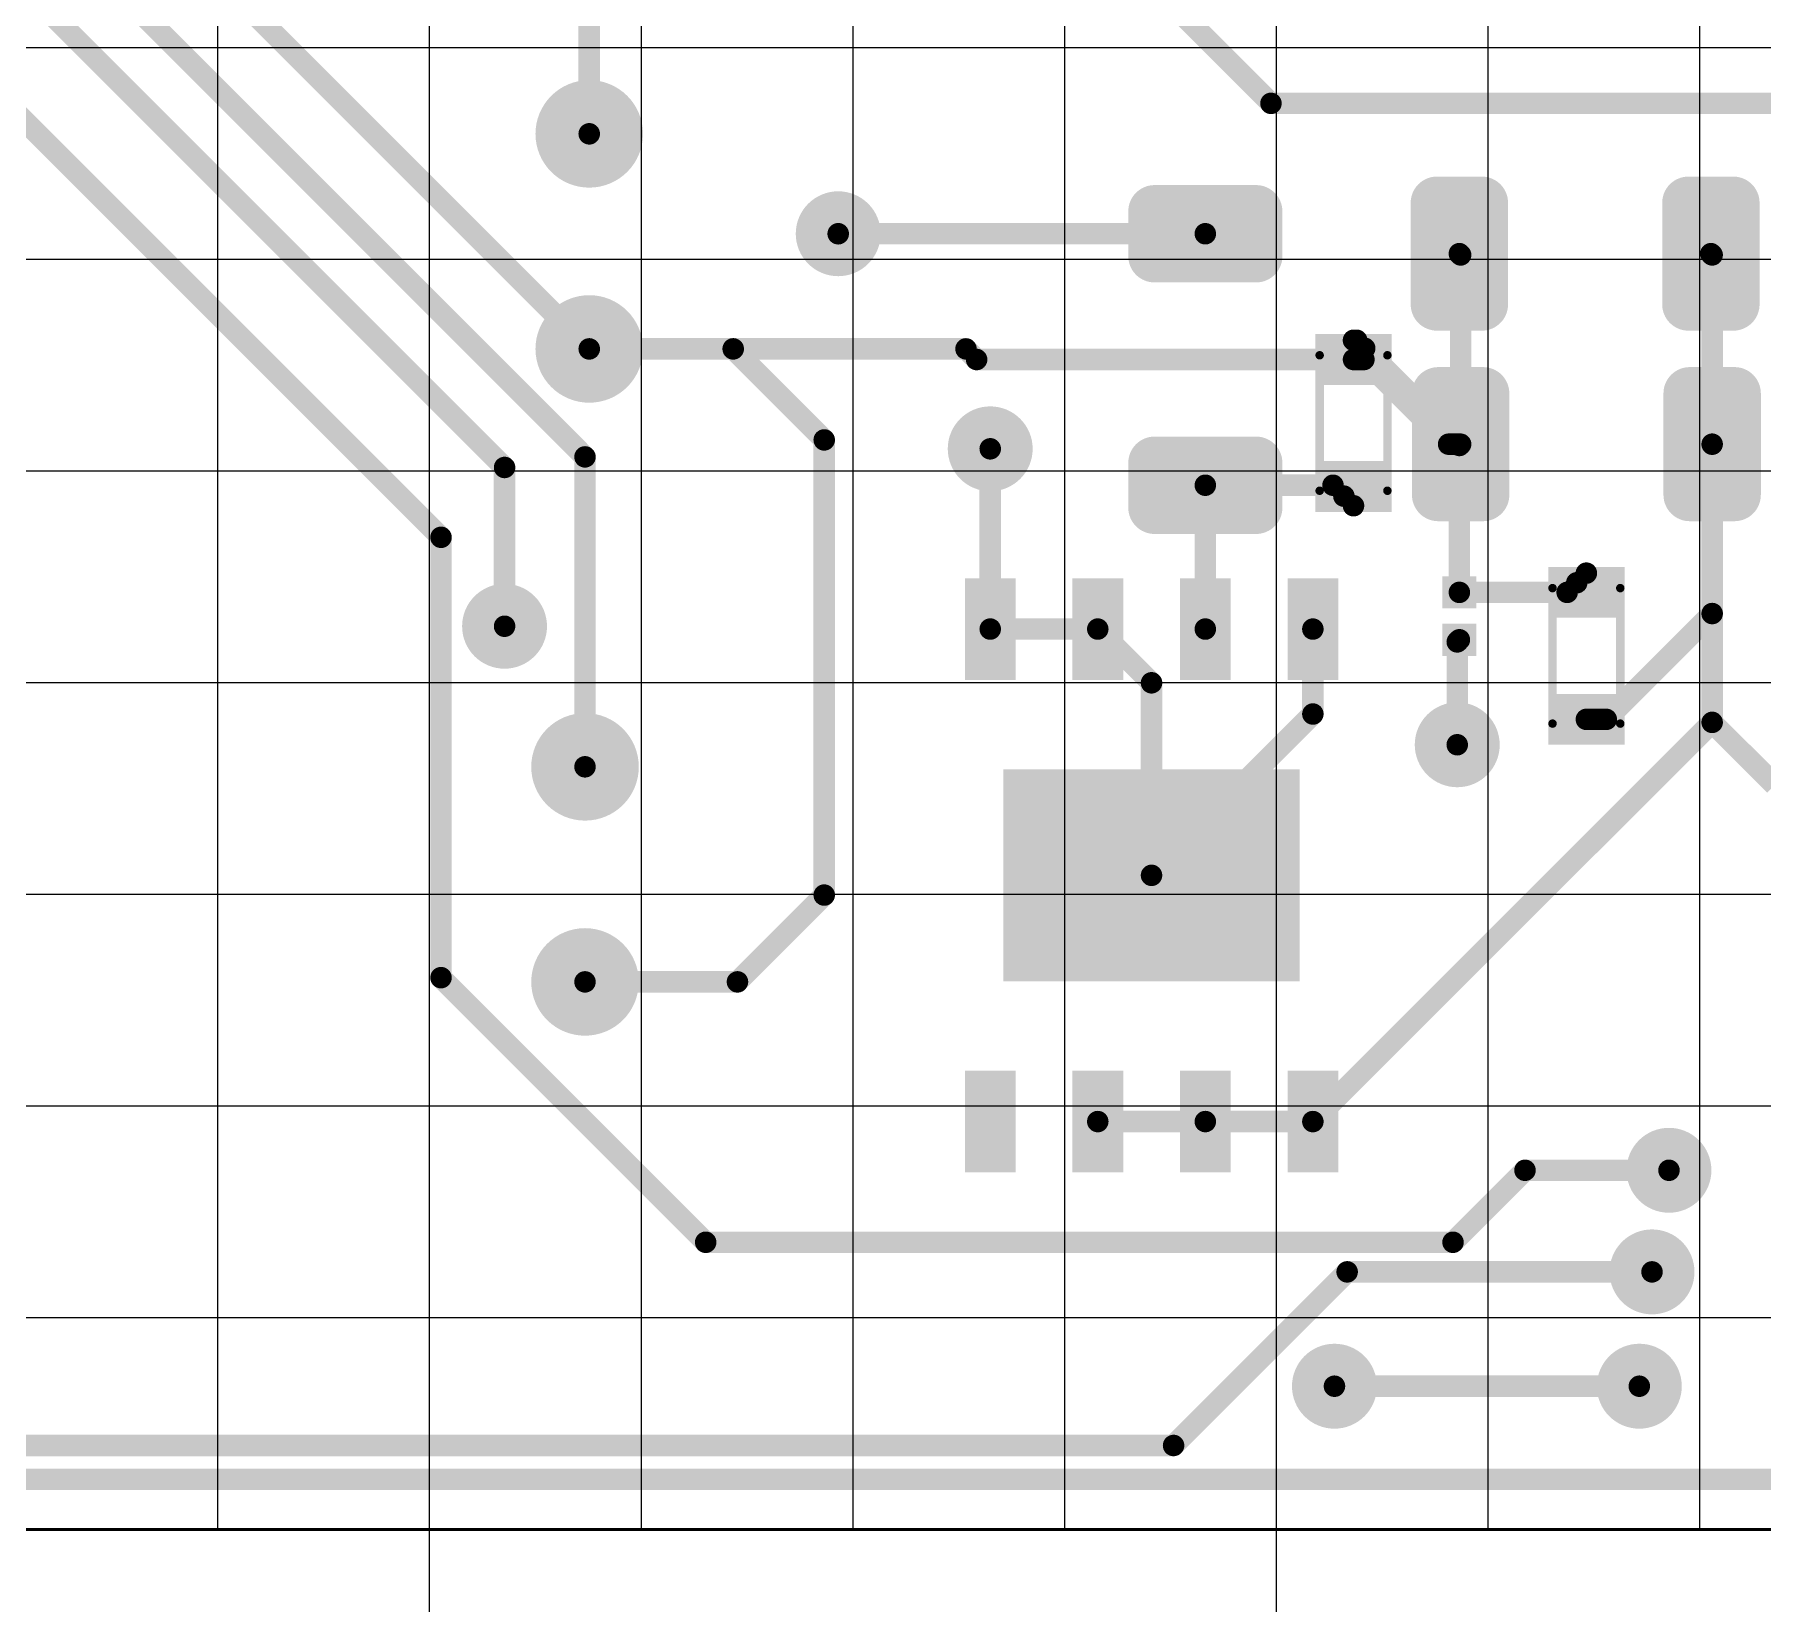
# Model space of a CAD drawing. Extents: x 1752 to 2593, y 74 to 668.
# Drawn here: x 1939.19 to 1977.28, y 464.18 to 498.77 of the extents above; entities that cross this region are included whole.
import ezdxf

# ---------------------------------------------------------------- set-up
doc = ezdxf.new("R2010")
doc.units = 0
doc.header["$MEASUREMENT"] = 0
doc.layers.get('0').update_dxf_attribs({"linetype": 'CONTINUOUS'})
for name, color, linetype in [('BottomSolder', 6, 'CONTINUOUS'), ('KeepOutLayer', 6, 'CONTINUOUS'), ('TopLayer', 1, 'CONTINUOUS')]:
    doc.layers.add(name, color=color, linetype=linetype)

# ---------------------------------------------------------------- blocks, each defined once
blk = doc.blocks.new('CAP3216X125N_15')
at = {"layer": 'TopLayer', "const_width": 0.31}
for points in [[(-1.905, 0.599, 1), (-1.594, 0.599, 1)], [(-1.376, 0.599, 1), (-1.065, 0.599, 1)], [(1.065, 0.599, 1), (1.376, 0.599, 1)], [(1.594, 0.599, 1), (1.905, 0.599, 1)], [(-1.905, -0.6, 1), (-1.594, -0.6, 1)], [(-1.376, -0.6, 1), (-1.065, -0.6, 1)], [(1.065, -0.6, 1), (1.376, -0.6, 1)], [(1.594, -0.6, 1), (1.905, -0.6, 1)]]:
    blk.add_lwpolyline(points, format="xyb", close=True, dxfattribs=at)
at = {"layer": 'TopLayer'}
for points in [[(-1.22, -0.91), (-1.22, 0.91), (-1.749, -0.91), (-1.749, 0.91)], [(1.75, -0.91), (1.75, 0.91), (1.221, -0.91), (1.221, 0.91)], [(-0.91, -0.6), (-0.91, 0.599), (-2.06, -0.6), (-2.06, 0.599)], [(2.06, -0.6), (2.06, 0.599), (0.91, -0.6), (0.91, 0.599)]]:
    blk.add_solid(points, dxfattribs=at)
blk = doc.blocks.new('CAP3216X125N_22')
at = {"layer": 'TopLayer', "const_width": 0.31}
for points in [[(-1.905, 0.6, 1), (-1.594, 0.6, 1)], [(-1.376, 0.6, 1), (-1.065, 0.6, 1)], [(1.065, 0.6, 1), (1.376, 0.6, 1)], [(1.594, 0.6, 1), (1.905, 0.6, 1)], [(-1.905, -0.599, 1), (-1.594, -0.599, 1)], [(-1.376, -0.599, 1), (-1.065, -0.599, 1)], [(1.065, -0.599, 1), (1.376, -0.599, 1)], [(1.594, -0.599, 1), (1.905, -0.599, 1)]]:
    blk.add_lwpolyline(points, format="xyb", close=True, dxfattribs=at)
at = {"layer": 'TopLayer'}
for points in [[(-1.22, -0.91), (-1.22, 0.91), (-1.749, -0.91), (-1.749, 0.91)], [(1.749, -0.91), (1.749, 0.91), (1.22, -0.91), (1.22, 0.91)], [(-0.91, -0.599), (-0.91, 0.6), (-2.06, -0.599), (-2.06, 0.6)], [(2.06, -0.599), (2.06, 0.6), (0.91, -0.599), (0.91, 0.6)]]:
    blk.add_solid(points, dxfattribs=at)
blk = doc.blocks.new('CAP3216X125N_24')
at = {"layer": 'TopLayer', "const_width": 0.31}
for points in [[(-1.905, 0.6, 1), (-1.594, 0.6, 1)], [(-1.376, 0.6, 1), (-1.065, 0.6, 1)], [(1.065, 0.6, 1), (1.376, 0.6, 1)], [(1.594, 0.6, 1), (1.905, 0.6, 1)], [(-1.905, -0.599, 1), (-1.594, -0.599, 1)], [(-1.376, -0.599, 1), (-1.065, -0.599, 1)], [(1.065, -0.599, 1), (1.376, -0.599, 1)], [(1.594, -0.599, 1), (1.905, -0.599, 1)]]:
    blk.add_lwpolyline(points, format="xyb", close=True, dxfattribs=at)
at = {"layer": 'TopLayer'}
for points in [[(-1.22, -0.91), (-1.22, 0.91), (-1.749, -0.91), (-1.749, 0.91)], [(1.75, -0.91), (1.75, 0.91), (1.221, -0.91), (1.221, 0.91)], [(-0.91, -0.599), (-0.91, 0.6), (-2.06, -0.599), (-2.06, 0.6)], [(2.06, -0.599), (2.06, 0.6), (0.91, -0.599), (0.91, 0.6)]]:
    blk.add_solid(points, dxfattribs=at)
blk = doc.blocks.new('ESOP_8_L4_9_W3_9_P1_27_LS6_0_BL_EP_54')
at = {"layer": 'TopLayer'}
for points in [[(-1.943, 2.308), (-1.343, 2.308), (-1.943, 3.508), (-1.343, 3.508)], [(-0.673, 2.308), (-0.073, 2.308), (-0.673, 3.508), (-0.073, 3.508)], [(0.597, 2.308), (1.197, 2.308), (0.597, 3.508), (1.197, 3.508)], [(1.867, 2.308), (2.467, 2.308), (1.867, 3.508), (2.467, 3.508)], [(2.011, 1.25), (-1.488, 1.25), (2.011, -1.25), (-1.488, -1.25)], [(-1.943, -3.508), (-1.343, -3.508), (-1.943, -2.308), (-1.343, -2.308)], [(-0.673, -3.508), (-0.073, -3.508), (-0.673, -2.308), (-0.073, -2.308)], [(0.597, -3.508), (1.197, -3.508), (0.597, -2.308), (1.197, -2.308)], [(1.867, -3.508), (2.467, -3.508), (1.867, -2.308), (2.467, -2.308)]]:
    blk.add_solid(points, dxfattribs=at)
blk = doc.blocks.new('___0603_68')
at = {"layer": 'KeepOutLayer', "const_width": 0.1}
for points in [[(-0.8, 0.4), (-0.8, -0.4)], [(-0.8, 0.4), (0.8, 0.4)], [(0.8, 0.4), (0.8, -0.4)], [(-0.8, -0.4), (0.8, -0.4)]]:
    blk.add_lwpolyline(points, dxfattribs=at)
at = {"layer": 'KeepOutLayer', "const_width": 0.05}
for points in [[(-0.825, 0.4, 1), (-0.775, 0.4, 1)], [(-0.825, 0.4, 1), (-0.775, 0.4, 1)], [(0.775, 0.4, 1), (0.825, 0.4, 1)], [(0.775, 0.4, 1), (0.825, 0.4, 1)], [(-0.825, -0.4, 1), (-0.775, -0.4, 1)], [(-0.825, -0.4, 1), (-0.775, -0.4, 1)], [(0.775, -0.4, 1), (0.825, -0.4, 1)], [(0.775, -0.4, 1), (0.825, -0.4, 1)]]:
    blk.add_lwpolyline(points, format="xyb", close=True, dxfattribs=at)
at = {"layer": 'TopLayer'}
for points in [[(-1.05, -0.45), (-0.45, -0.45), (-1.05, 0.45), (-0.45, 0.45)], [(0.45, -0.45), (1.05, -0.45), (0.45, 0.45), (1.05, 0.45)]]:
    blk.add_solid(points, dxfattribs=at)
blk = doc.blocks.new('___0603_101')
at = {"layer": 'KeepOutLayer', "const_width": 0.1}
for points in [[(-0.8, 0.4), (-0.8, -0.4)], [(-0.8, 0.4), (0.8, 0.4)], [(0.8, 0.4), (0.8, -0.4)], [(-0.8, -0.4), (0.8, -0.4)]]:
    blk.add_lwpolyline(points, dxfattribs=at)
at = {"layer": 'KeepOutLayer', "const_width": 0.05}
for points in [[(-0.825, 0.4, 1), (-0.775, 0.4, 1)], [(-0.825, 0.4, 1), (-0.775, 0.4, 1)], [(0.775, 0.4, 1), (0.825, 0.4, 1)], [(0.775, 0.4, 1), (0.825, 0.4, 1)], [(-0.825, -0.4, 1), (-0.775, -0.4, 1)], [(-0.825, -0.4, 1), (-0.775, -0.4, 1)], [(0.775, -0.4, 1), (0.825, -0.4, 1)], [(0.775, -0.4, 1), (0.825, -0.4, 1)]]:
    blk.add_lwpolyline(points, format="xyb", close=True, dxfattribs=at)
at = {"layer": 'TopLayer'}
for points in [[(-1.05, -0.45), (-0.45, -0.45), (-1.05, 0.45), (-0.45, 0.45)], [(0.45, -0.45), (1.05, -0.45), (0.45, 0.45), (1.05, 0.45)]]:
    blk.add_solid(points, dxfattribs=at)
blk = doc.blocks.new('BEADC0603X33N_108')
at = {"layer": 'TopLayer'}
for points in [[(-0.09, 0.2), (-0.47, 0.2), (-0.09, -0.2), (-0.47, -0.2)], [(0.47, 0.2), (0.09, 0.2), (0.47, -0.2), (0.09, -0.2)]]:
    blk.add_solid(points, dxfattribs=at)
blk = doc.blocks.new('2P_129')
at = {"layer": 'TopLayer', "const_width": 0.635}
for points in [[(-1.588, 0, 1), (-0.953, 0, 1)], [(0.952, 0, 1), (1.587, 0, 1)]]:
    blk.add_lwpolyline(points, format="xyb", close=True, dxfattribs=at)
blk = doc.blocks.new('2P_130')
at = {"layer": 'TopLayer', "const_width": 0.635}
for points in [[(-1.588, 0, 1), (-0.953, 0, 1)], [(0.952, 0, 1), (1.587, 0, 1)]]:
    blk.add_lwpolyline(points, format="xyb", close=True, dxfattribs=at)

msp = doc.modelspace()

# ---------------------------------------------------------------- linework, layer by layer
at = {"lineweight": 9}
for p, q in [((1943.226, 615.167), (1943.226, 465.809)), ((1947.893, 615.167), (1947.893, 461.142)), ((1952.561, 615.167), (1952.561, 465.809)), ((1957.228, 615.167), (1957.228, 465.809)), ((1961.895, 615.167), (1961.895, 465.809)), ((1966.563, 615.167), (1966.563, 461.142)), ((1971.23, 615.167), (1971.23, 465.809)), ((1975.898, 615.167), (1975.898, 465.809)), ((2003.902, 498.481), (1817.205, 498.481)), ((2041.242, 498.481), (1854.544, 498.481)), ((2003.902, 493.814), (1817.205, 493.814)), ((2041.242, 493.814), (1854.544, 493.814)), ((2003.902, 489.146), (1817.205, 489.146)), ((2041.242, 489.146), (1854.544, 489.146)), ((2003.902, 484.479), (1812.537, 484.479)), ((2041.242, 484.479), (1849.877, 484.479)), ((2003.902, 479.812), (1817.205, 479.812)), ((2041.242, 479.812), (1854.544, 479.812)), ((2003.902, 475.144), (1817.205, 475.144)), ((2041.242, 475.144), (1854.544, 475.144)), ((2003.902, 470.477), (1817.205, 470.477)), ((2041.242, 470.477), (1854.544, 470.477))]:
    msp.add_line(p, q, dxfattribs=at)
at = {"layer": 'BottomSolder', "const_width": 0.936}
for points in [[(1956.44, 494.379, 1), (1957.376, 494.379, 1)], [(1959.791, 489.637, 1), (1960.727, 489.637, 1)], [(1949.084, 485.725, 1), (1950.02, 485.725, 1)], [(1970.087, 483.112, 1), (1971.024, 483.112, 1)], [(1974.755, 473.73, 1), (1975.691, 473.73, 1)], [(1974.381, 471.49, 1), (1975.318, 471.49, 1)], [(1967.38, 468.969, 1), (1968.317, 468.969, 1)], [(1974.101, 468.969, 1), (1975.038, 468.969, 1)]]:
    msp.add_lwpolyline(points, format="xyb", close=True, dxfattribs=at)
at = {"layer": 'KeepOutLayer', "lineweight": 50}
msp.add_line((1817.442, 465.809), (2031.907, 465.809), dxfattribs=at)
at = {"layer": 'TopLayer', "const_width": 0.474}
for points in [[(1958.327, 505.375), (1966.448, 497.254)], [(1940.031, 500.755), (1951.326, 489.459)], [(1951.419, 496.582), (1951.419, 500.198)], [(1943.951, 499.308), (1951.419, 491.84)], [(1939.61, 499.168), (1949.552, 489.226)], [(1938.07, 497.767), (1948.152, 487.686)], [(1966.448, 497.254), (1985.211, 497.254)], [(1956.908, 494.379), (1965.001, 494.379)], [(1970.602, 493.94), (1970.63, 493.912)], [(1970.63, 489.739), (1970.63, 493.912)], [(1976.147, 493.94), (1976.175, 493.912)], [(1976.175, 489.739), (1976.175, 493.912)], [(1968.269, 492.03), (1968.34, 492.03)], [(1968.269, 492.03), (1968.34, 492.03)], [(1968.269, 492.03), (1968.34, 492.03)], [(1968.34, 492.03), (1968.516, 491.854)], [(1968.34, 492.03), (1968.516, 491.854)], [(1968.34, 492.03), (1968.516, 491.854)], [(1951.419, 491.84), (1954.593, 491.84)], [(1954.593, 491.84), (1956.6, 489.833)], [(1954.593, 491.84), (1959.726, 491.84)], [(1959.726, 491.84), (1959.959, 491.606)], [(1959.959, 491.606), (1968.269, 491.606)], [(1968.269, 491.606), (1968.499, 491.606)], [(1968.499, 491.606), (1970.366, 489.739)], [(1968.516, 491.854), (1970.63, 489.739)], [(1956.6, 479.798), (1956.6, 489.833)], [(1970.366, 489.739), (1970.63, 489.739)], [(1970.602, 489.711), (1970.63, 489.739)], [(1970.602, 486.472), (1970.602, 489.711)], [(1976.175, 486.005), (1976.175, 489.739)], [(1951.326, 482.626), (1951.326, 489.459)], [(1960.259, 485.663), (1960.259, 489.637)], [(1949.552, 485.725), (1949.552, 489.226)], [(1965.001, 488.834), (1967.817, 488.834)], [(1965.001, 485.663), (1965.001, 488.834)], [(1967.817, 488.834), (1968.269, 488.382)], [(1967.817, 488.834), (1968.269, 488.382)], [(1967.817, 488.834), (1968.057, 488.594)], [(1968.057, 488.594), (1968.269, 488.382)], [(1948.152, 477.977), (1948.152, 487.686)], [(1972.979, 486.472), (1973.191, 486.684)], [(1972.979, 486.472), (1973.191, 486.684)], [(1972.979, 486.472), (1973.191, 486.684)], [(1972.979, 486.472), (1973.191, 486.684)], [(1973.191, 486.684), (1973.403, 486.896)], [(1973.191, 486.684), (1973.403, 486.896)], [(1973.191, 486.684), (1973.403, 486.896)], [(1973.191, 486.684), (1973.403, 486.896)], [(1973.191, 486.684), (1973.403, 486.896)], [(1973.191, 486.684), (1973.403, 486.896)], [(1973.191, 486.684), (1973.191, 486.684)], [(1970.602, 486.472), (1972.979, 486.472)], [(1973.842, 483.672), (1976.175, 486.005)], [(1976.175, 483.606), (1976.175, 486.005)], [(1960.259, 485.663), (1962.63, 485.663)], [(1962.63, 485.663), (1963.816, 484.478)], [(1967.372, 483.79), (1967.372, 485.663)], [(1970.556, 485.38), (1970.602, 485.427)], [(1970.556, 483.112), (1970.556, 485.38)], [(1963.816, 480.233), (1963.816, 484.478)], [(1963.816, 480.233), (1967.372, 483.79)], [(1967.372, 474.804), (1976.175, 483.606)], [(1973.403, 483.672), (1973.842, 483.672)], [(1976.175, 483.606), (1977.557, 482.225)], [(1954.686, 477.884), (1956.6, 479.798)], [(1948.152, 477.977), (1953.986, 472.143)], [(1951.326, 477.884), (1954.686, 477.884)], [(1962.63, 474.804), (1965.001, 474.804)], [(1965.001, 474.804), (1967.372, 474.804)], [(1970.462, 472.143), (1972.049, 473.73)], [(1972.049, 473.73), (1975.223, 473.73)], [(1953.986, 472.143), (1970.462, 472.143)], [(1964.301, 467.662), (1968.128, 471.49)], [(1968.128, 471.49), (1974.85, 471.49)], [(1967.849, 468.969), (1974.57, 468.969)], [(1867.778, 467.662), (1964.301, 467.662)], [(1844.628, 466.916), (1996.6, 466.916)]]:
    msp.add_lwpolyline(points, dxfattribs=at)
at = {"layer": 'TopLayer'}
for points, const_width in [([(1966.33, 497.254, 1), (1966.567, 497.254, 1)], 0.237), ([(1966.33, 497.254, 1), (1966.567, 497.254, 1)], 0.237), ([(1951.3, 496.582, 1), (1951.538, 496.582, 1)], 0.237), ([(1956.535, 494.379, 1), (1957.281, 494.379, 1)], 0.747), ([(1956.789, 494.379, 1), (1957.027, 494.379, 1)], 0.237), ([(1964.883, 494.379, 1), (1965.12, 494.379, 1)], 0.237), ([(1970.484, 493.94, 1), (1970.721, 493.94, 1)], 0.237), ([(1970.512, 493.912, 1), (1970.749, 493.912, 1)], 0.237), ([(1970.512, 493.912, 1), (1970.749, 493.912, 1)], 0.237), ([(1976.029, 493.94, 1), (1976.266, 493.94, 1)], 0.237), ([(1976.057, 493.912, 1), (1976.294, 493.912, 1)], 0.237), ([(1976.057, 493.912, 1), (1976.294, 493.912, 1)], 0.237), ([(1968.15, 492.03, 1), (1968.387, 492.03, 1)], 0.237), ([(1968.15, 492.03, 1), (1968.387, 492.03, 1)], 0.237), ([(1968.15, 492.03, 1), (1968.387, 492.03, 1)], 0.237), ([(1968.221, 492.03, 1), (1968.458, 492.03, 1)], 0.237), ([(1968.221, 492.03, 1), (1968.458, 492.03, 1)], 0.237), ([(1968.221, 492.03, 1), (1968.458, 492.03, 1)], 0.237), ([(1968.221, 492.03, 1), (1968.458, 492.03, 1)], 0.237), ([(1968.221, 492.03, 1), (1968.458, 492.03, 1)], 0.237), ([(1968.221, 492.03, 1), (1968.458, 492.03, 1)], 0.237), ([(1951.3, 491.84, 1), (1951.538, 491.84, 1)], 0.237), ([(1951.3, 491.84, 1), (1951.538, 491.84, 1)], 0.237), ([(1954.474, 491.84, 1), (1954.712, 491.84, 1)], 0.237), ([(1954.474, 491.84, 1), (1954.712, 491.84, 1)], 0.237), ([(1954.474, 491.84, 1), (1954.712, 491.84, 1)], 0.237), ([(1959.607, 491.84, 1), (1959.844, 491.84, 1)], 0.237), ([(1959.607, 491.84, 1), (1959.844, 491.84, 1)], 0.237), ([(1959.84, 491.606, 1), (1960.078, 491.606, 1)], 0.237), ([(1959.84, 491.606, 1), (1960.078, 491.606, 1)], 0.237), ([(1968.15, 491.606, 1), (1968.387, 491.606, 1)], 0.237), ([(1968.15, 491.606, 1), (1968.387, 491.606, 1)], 0.237), ([(1968.38, 491.606, 1), (1968.617, 491.606, 1)], 0.237), ([(1968.38, 491.606, 1), (1968.617, 491.606, 1)], 0.237), ([(1968.397, 491.854, 1), (1968.634, 491.854, 1)], 0.237), ([(1968.397, 491.854, 1), (1968.634, 491.854, 1)], 0.237), ([(1968.397, 491.854, 1), (1968.634, 491.854, 1)], 0.237), ([(1968.397, 491.854, 1), (1968.634, 491.854, 1)], 0.237), ([(1959.886, 489.637, 1), (1960.633, 489.637, 1)], 0.747), ([(1956.481, 489.833, 1), (1956.718, 489.833, 1)], 0.237), ([(1956.481, 489.833, 1), (1956.718, 489.833, 1)], 0.237), ([(1970.247, 489.739, 1), (1970.484, 489.739, 1)], 0.237), ([(1970.247, 489.739, 1), (1970.484, 489.739, 1)], 0.237), ([(1970.484, 489.711, 1), (1970.721, 489.711, 1)], 0.237), ([(1970.484, 489.711, 1), (1970.721, 489.711, 1)], 0.237), ([(1970.512, 489.739, 1), (1970.749, 489.739, 1)], 0.237), ([(1970.512, 489.739, 1), (1970.749, 489.739, 1)], 0.237), ([(1970.512, 489.739, 1), (1970.749, 489.739, 1)], 0.237), ([(1970.512, 489.739, 1), (1970.749, 489.739, 1)], 0.237), ([(1976.057, 489.739, 1), (1976.294, 489.739, 1)], 0.237), ([(1976.057, 489.739, 1), (1976.294, 489.739, 1)], 0.237), ([(1951.207, 489.459, 1), (1951.444, 489.459, 1)], 0.237), ([(1951.207, 489.459, 1), (1951.444, 489.459, 1)], 0.237), ([(1960.141, 489.637, 1), (1960.378, 489.637, 1)], 0.237), ([(1949.434, 489.226, 1), (1949.671, 489.226, 1)], 0.237), ([(1949.434, 489.226, 1), (1949.671, 489.226, 1)], 0.237), ([(1964.883, 488.834, 1), (1965.12, 488.834, 1)], 0.237), ([(1964.883, 488.834, 1), (1965.12, 488.834, 1)], 0.237), ([(1967.698, 488.834, 1), (1967.935, 488.834, 1)], 0.237), ([(1967.698, 488.834, 1), (1967.935, 488.834, 1)], 0.237), ([(1967.698, 488.834, 1), (1967.935, 488.834, 1)], 0.237), ([(1967.698, 488.834, 1), (1967.935, 488.834, 1)], 0.237), ([(1967.938, 488.594, 1), (1968.175, 488.594, 1)], 0.237), ([(1967.938, 488.594, 1), (1968.175, 488.594, 1)], 0.237), ([(1968.15, 488.382, 1), (1968.387, 488.382, 1)], 0.237), ([(1968.15, 488.382, 1), (1968.387, 488.382, 1)], 0.237), ([(1968.15, 488.382, 1), (1968.387, 488.382, 1)], 0.237), ([(1948.033, 487.686, 1), (1948.27, 487.686, 1)], 0.237), ([(1948.033, 487.686, 1), (1948.27, 487.686, 1)], 0.237), ([(1973.072, 486.684, 1), (1973.309, 486.684, 1)], 0.237), ([(1973.072, 486.684, 1), (1973.309, 486.684, 1)], 0.237), ([(1973.072, 486.684, 1), (1973.309, 486.684, 1)], 0.237), ([(1973.072, 486.684, 1), (1973.309, 486.684, 1)], 0.237), ([(1973.072, 486.684, 1), (1973.309, 486.684, 1)], 0.237), ([(1973.072, 486.684, 1), (1973.309, 486.684, 1)], 0.237), ([(1973.072, 486.684, 1), (1973.309, 486.684, 1)], 0.237), ([(1973.072, 486.684, 1), (1973.309, 486.684, 1)], 0.237), ([(1973.072, 486.684, 1), (1973.309, 486.684, 1)], 0.237), ([(1973.072, 486.684, 1), (1973.309, 486.684, 1)], 0.237), ([(1973.072, 486.684, 1), (1973.309, 486.684, 1)], 0.237), ([(1973.072, 486.684, 1), (1973.309, 486.684, 1)], 0.237), ([(1973.284, 486.896, 1), (1973.521, 486.896, 1)], 0.237), ([(1973.284, 486.896, 1), (1973.521, 486.896, 1)], 0.237), ([(1973.284, 486.896, 1), (1973.521, 486.896, 1)], 0.237), ([(1973.284, 486.896, 1), (1973.521, 486.896, 1)], 0.237), ([(1973.284, 486.896, 1), (1973.521, 486.896, 1)], 0.237), ([(1973.284, 486.896, 1), (1973.521, 486.896, 1)], 0.237), ([(1949.179, 485.725, 1), (1949.925, 485.725, 1)], 0.747), ([(1970.484, 486.472, 1), (1970.721, 486.472, 1)], 0.237), ([(1970.484, 486.472, 1), (1970.721, 486.472, 1)], 0.237), ([(1972.86, 486.472, 1), (1973.097, 486.472, 1)], 0.237), ([(1972.86, 486.472, 1), (1973.097, 486.472, 1)], 0.237), ([(1972.86, 486.472, 1), (1973.097, 486.472, 1)], 0.237), ([(1972.86, 486.472, 1), (1973.097, 486.472, 1)], 0.237), ([(1972.86, 486.472, 1), (1973.097, 486.472, 1)], 0.237), ([(1976.057, 486.005, 1), (1976.294, 486.005, 1)], 0.237), ([(1976.057, 486.005, 1), (1976.294, 486.005, 1)], 0.237), ([(1976.057, 486.005, 1), (1976.294, 486.005, 1)], 0.237), ([(1949.434, 485.725, 1), (1949.671, 485.725, 1)], 0.237), ([(1960.141, 485.663, 1), (1960.378, 485.663, 1)], 0.237), ([(1960.141, 485.663, 1), (1960.378, 485.663, 1)], 0.237), ([(1962.512, 485.663, 1), (1962.749, 485.663, 1)], 0.237), ([(1962.512, 485.663, 1), (1962.749, 485.663, 1)], 0.237), ([(1964.883, 485.663, 1), (1965.12, 485.663, 1)], 0.237), ([(1967.254, 485.663, 1), (1967.491, 485.663, 1)], 0.237), ([(1970.437, 485.38, 1), (1970.674, 485.38, 1)], 0.237), ([(1970.437, 485.38, 1), (1970.674, 485.38, 1)], 0.237), ([(1970.484, 485.427, 1), (1970.721, 485.427, 1)], 0.237), ([(1963.697, 484.478, 1), (1963.934, 484.478, 1)], 0.237), ([(1963.697, 484.478, 1), (1963.934, 484.478, 1)], 0.237), ([(1967.254, 483.79, 1), (1967.491, 483.79, 1)], 0.237), ([(1967.254, 483.79, 1), (1967.491, 483.79, 1)], 0.237), ([(1970.182, 483.112, 1), (1970.929, 483.112, 1)], 0.747), ([(1973.284, 483.672, 1), (1973.521, 483.672, 1)], 0.237), ([(1973.723, 483.672, 1), (1973.96, 483.672, 1)], 0.237), ([(1973.723, 483.672, 1), (1973.96, 483.672, 1)], 0.237), ([(1976.057, 483.606, 1), (1976.294, 483.606, 1)], 0.237), ([(1976.057, 483.606, 1), (1976.294, 483.606, 1)], 0.237), ([(1976.057, 483.606, 1), (1976.294, 483.606, 1)], 0.237), ([(1970.437, 483.112, 1), (1970.674, 483.112, 1)], 0.237), ([(1951.207, 482.626, 1), (1951.444, 482.626, 1)], 0.237), ([(1963.697, 480.233, 1), (1963.934, 480.233, 1)], 0.237), ([(1963.697, 480.233, 1), (1963.934, 480.233, 1)], 0.237), ([(1956.481, 479.798, 1), (1956.718, 479.798, 1)], 0.237), ([(1956.481, 479.798, 1), (1956.718, 479.798, 1)], 0.237), ([(1948.033, 477.977, 1), (1948.27, 477.977, 1)], 0.237), ([(1948.033, 477.977, 1), (1948.27, 477.977, 1)], 0.237), ([(1951.207, 477.884, 1), (1951.444, 477.884, 1)], 0.237), ([(1954.568, 477.884, 1), (1954.805, 477.884, 1)], 0.237), ([(1954.568, 477.884, 1), (1954.805, 477.884, 1)], 0.237), ([(1962.512, 474.804, 1), (1962.749, 474.804, 1)], 0.237), ([(1964.883, 474.804, 1), (1965.12, 474.804, 1)], 0.237), ([(1964.883, 474.804, 1), (1965.12, 474.804, 1)], 0.237), ([(1967.254, 474.804, 1), (1967.491, 474.804, 1)], 0.237), ([(1967.254, 474.804, 1), (1967.491, 474.804, 1)], 0.237), ([(1974.85, 473.73, 1), (1975.596, 473.73, 1)], 0.747), ([(1971.931, 473.73, 1), (1972.168, 473.73, 1)], 0.237), ([(1971.931, 473.73, 1), (1972.168, 473.73, 1)], 0.237), ([(1975.105, 473.73, 1), (1975.342, 473.73, 1)], 0.237), ([(1953.868, 472.143, 1), (1954.105, 472.143, 1)], 0.237), ([(1953.868, 472.143, 1), (1954.105, 472.143, 1)], 0.237), ([(1970.344, 472.143, 1), (1970.581, 472.143, 1)], 0.237), ([(1970.344, 472.143, 1), (1970.581, 472.143, 1)], 0.237), ([(1974.476, 471.49, 1), (1975.223, 471.49, 1)], 0.747), ([(1968.01, 471.49, 1), (1968.247, 471.49, 1)], 0.237), ([(1968.01, 471.49, 1), (1968.247, 471.49, 1)], 0.237), ([(1974.731, 471.49, 1), (1974.968, 471.49, 1)], 0.237), ([(1967.475, 468.969, 1), (1968.222, 468.969, 1)], 0.747), ([(1974.196, 468.969, 1), (1974.943, 468.969, 1)], 0.747), ([(1967.73, 468.969, 1), (1967.967, 468.969, 1)], 0.237), ([(1974.451, 468.969, 1), (1974.688, 468.969, 1)], 0.237), ([(1964.183, 467.662, 1), (1964.42, 467.662, 1)], 0.237), ([(1964.183, 467.662, 1), (1964.42, 467.662, 1)], 0.237)]:
    msp.add_lwpolyline(points, format="xyb", close=True, dxfattribs=dict(at, const_width=const_width))

# ---------------------------------------------------------------- block references
at = {"xscale": 1.866978415458079, "yscale": 1.866978415458079, "zscale": 1.866978415458079, "rotation": 90}
for name, p in [('2P_130', (1951.419, 494.211)), ('CAP3216X125N_15', (1965.001, 491.606)), ('___0603_68', (1968.269, 490.206)), ('___0603_101', (1973.403, 485.072)), ('BEADC0603X33N_108', (1970.602, 485.949)), ('2P_129', (1951.326, 480.255))]:
    msp.add_blockref(name, p, dxfattribs=at)
at = {"xscale": 1.866978415458079, "yscale": 1.866978415458079, "zscale": 1.866978415458079}
for name, p in [('CAP3216X125N_22', (1973.375, 493.94)), ('CAP3216X125N_24', (1973.403, 489.739)), ('ESOP_8_L4_9_W3_9_P1_27_LS6_0_BL_EP_54', (1963.328, 480.233))]:
    msp.add_blockref(name, p, dxfattribs=at)

doc.saveas('drawing.dxf')
